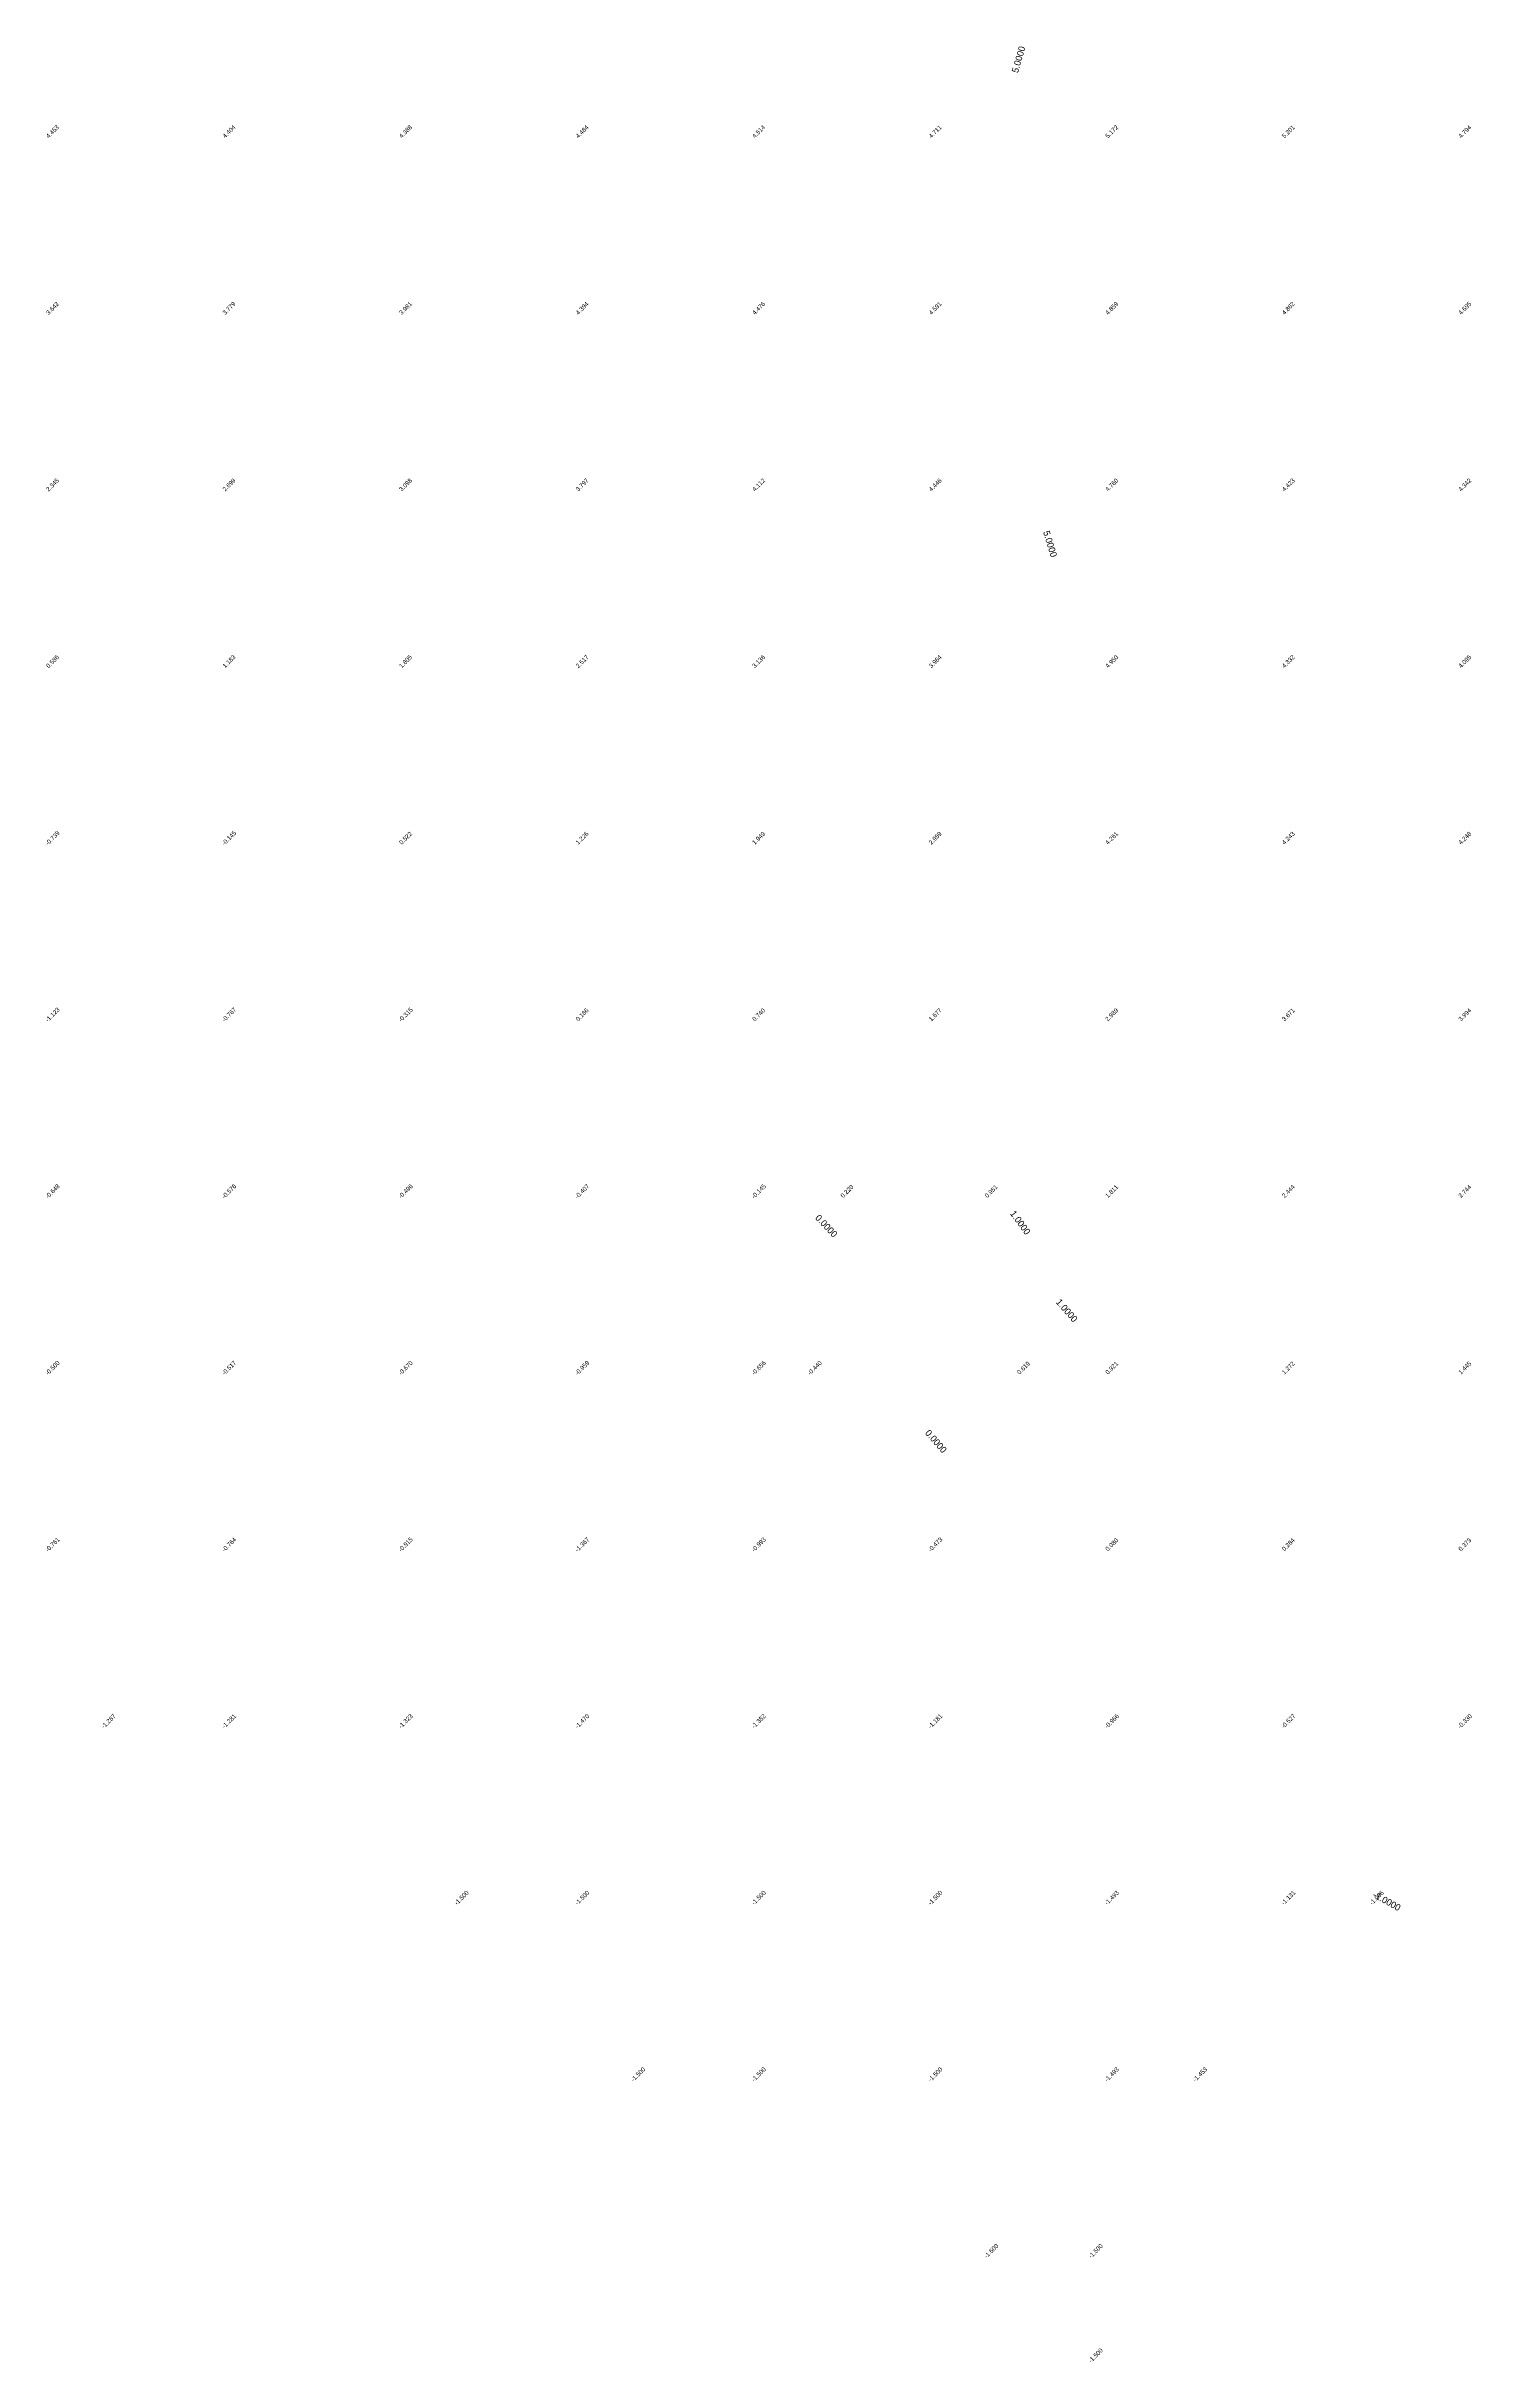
# Model space of a CAD drawing. Header units: metres. Extents: x 286386 to 287779, y 2079267 to 2080589.
# Drawn here: x 287259.3 to 287420.8, y 2079267.5 to 2079529.7 of the extents above; entities that cross this region are included whole.
import ezdxf
from ezdxf.enums import TextEntityAlignment as Align

# ---------------------------------------------------------------- set-up
doc = ezdxf.new("R2010")
doc.units = ezdxf.units.M
doc.header["$MEASUREMENT"] = 0
doc.layers.add('ESContAnn', color=231, linetype='Continuous')
doc.layers.add('ESElevation', color=150, linetype='Continuous')

msp = doc.modelspace()

# ---------------------------------------------------------------- texts
at = {"layer": 'ESContAnn'}
for s, rotation, p in [('5.0000', 73.7798, (287369.44, 2079528.17)), ('5.0000', 287.0629, (287373.02, 2079473.31)), ('0.0000', 313.3865, (287347.67, 2079396.08)), ('1.0000', 306.1267, (287369.64, 2079396.45)), ('1.0000', 311.1859, (287374.91, 2079386.5)), ('0.0000', 311.1859, (287360.09, 2079371.68)), ('-1.0000', 330.9454, (287411.15, 2079319.62))]:
    msp.add_text(s, height=0.75, rotation=rotation, dxfattribs=at).set_placement(p, align=Align.MIDDLE_CENTER)
at = {"layer": 'ESElevation'}
for s, p in [('4.453', (287260, 2079520)), ('4.404', (287280, 2079520)), ('4.388', (287300, 2079520)), ('4.484', (287320, 2079520)), ('4.514', (287340, 2079520)), ('4.711', (287360, 2079520)), ('5.172', (287380, 2079520)), ('5.201', (287400, 2079520)), ('4.794', (287420, 2079520)), ('3.642', (287260, 2079500)), ('3.779', (287280, 2079500)), ('3.981', (287300, 2079500)), ('4.394', (287320, 2079500)), ('4.476', (287340, 2079500)), ('4.591', (287360, 2079500)), ('4.859', (287380, 2079500)), ('4.862', (287400, 2079500)), ('4.695', (287420, 2079500)), ('2.345', (287260, 2079480)), ('2.699', (287280, 2079480)), ('3.098', (287300, 2079480)), ('3.797', (287320, 2079480)), ('4.112', (287340, 2079480)), ('4.446', (287360, 2079480)), ('4.760', (287380, 2079480)), ('4.423', (287400, 2079480)), ('4.342', (287420, 2079480)), ('0.586', (287260, 2079460)), ('1.183', (287280, 2079460)), ('1.805', (287300, 2079460)), ('2.517', (287320, 2079460)), ('3.136', (287340, 2079460)), ('3.964', (287360, 2079460)), ('4.950', (287380, 2079460)), ('4.332', (287400, 2079460)), ('4.095', (287420, 2079460)), ('-0.739', (287260, 2079440)), ('-0.145', (287280, 2079440)), ('0.522', (287300, 2079440)), ('1.226', (287320, 2079440)), ('1.949', (287340, 2079440)), ('2.959', (287360, 2079440)), ('4.261', (287380, 2079440)), ('4.243', (287400, 2079440)), ('4.248', (287420, 2079440)), ('-1.123', (287260, 2079420)), ('-0.767', (287280, 2079420)), ('-0.315', (287300, 2079420)), ('0.186', (287320, 2079420)), ('0.740', (287340, 2079420)), ('1.677', (287360, 2079420)), ('2.989', (287380, 2079420)), ('3.671', (287400, 2079420)), ('3.994', (287420, 2079420)), ('-0.648', (287260, 2079400)), ('-0.576', (287280, 2079400)), ('-0.496', (287300, 2079400)), ('-0.407', (287320, 2079400)), ('-0.145', (287340, 2079400)), ('0.220', (287350, 2079400)), ('0.951', (287366.34, 2079400)), ('1.811', (287380, 2079400)), ('2.444', (287400, 2079400)), ('2.744', (287420, 2079400)), ('-0.500', (287260, 2079380)), ('-0.517', (287280, 2079380)), ('-0.670', (287300, 2079380)), ('-0.959', (287320, 2079380)), ('-0.656', (287340, 2079380)), ('-0.440', (287346.34, 2079380)), ('0.619', (287370, 2079380)), ('0.921', (287380, 2079380)), ('1.272', (287400, 2079380)), ('1.445', (287420, 2079380)), ('-0.761', (287260, 2079360)), ('-0.764', (287280, 2079360)), ('-0.915', (287300, 2079360)), ('-1.367', (287320, 2079360)), ('-0.993', (287340, 2079360)), ('-0.473', (287360, 2079360)), ('0.080', (287380, 2079360)), ('0.284', (287400, 2079360)), ('0.373', (287420, 2079360)), ('-1.287', (287266.34, 2079340)), ('-1.281', (287280, 2079340)), ('-1.323', (287300, 2079340)), ('-1.470', (287320, 2079340)), ('-1.352', (287340, 2079340)), ('-1.181', (287360, 2079340)), ('-0.966', (287380, 2079340)), ('-0.527', (287400, 2079340)), ('-0.330', (287420, 2079340)), ('-1.500', (287306.34, 2079320)), ('-1.500', (287320, 2079320)), ('-1.500', (287340, 2079320)), ('-1.500', (287360, 2079320)), ('-1.493', (287380, 2079320)), ('-1.131', (287400, 2079320)), ('-1.006', (287410, 2079320)), ('-1.500', (287326.34, 2079300)), ('-1.500', (287340, 2079300)), ('-1.500', (287360, 2079300)), ('-1.493', (287380, 2079300)), ('-1.453', (287390, 2079300)), ('-1.500', (287366.34, 2079280)), ('-1.500', (287378.17, 2079280)), ('-1.500', (287378.17, 2079268.17))]:
    msp.add_text(s, height=0.5, rotation=45, dxfattribs=at).set_placement(p, align=Align.MIDDLE_CENTER)

doc.saveas('drawing.dxf')
